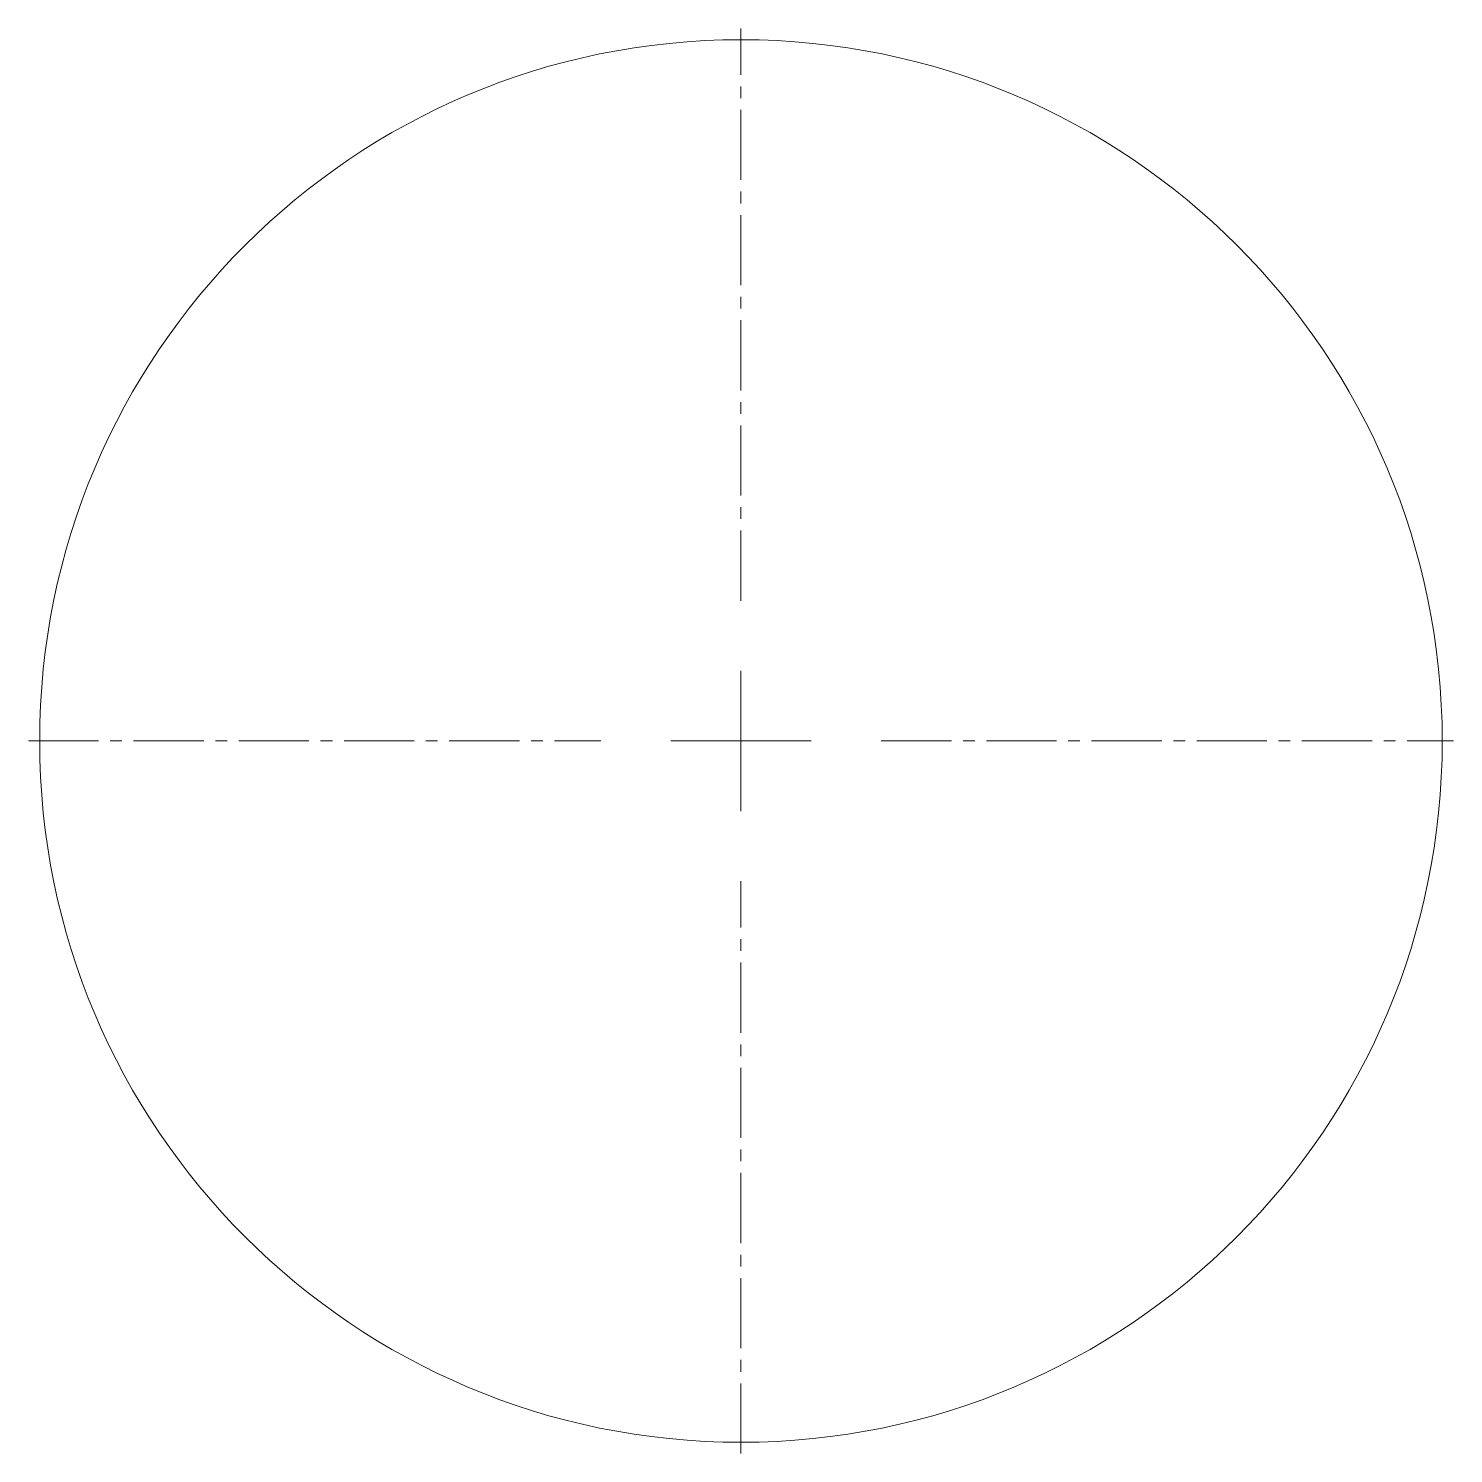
# Model space of a CAD drawing. Header units: inches. Extents: x 250.1 to 265.4, y -483 to -467.8.
import ezdxf

# ---------------------------------------------------------------- set-up
doc = ezdxf.new("R2010")
doc.units = ezdxf.units.IN
doc.header["$MEASUREMENT"] = 0
doc.linetypes.add('CENTER2', pattern=[1.125, 0.75, -0.125, 0.125, -0.125])
doc.layers.add('E301-Electrical-attic', color=7, linetype='Continuous', lineweight=9, true_color=0xffa912)

msp = doc.modelspace()

# ---------------------------------------------------------------- linework, layer by layer
at = {"layer": 'E301-Electrical-attic', "linetype": 'CENTER2'}
for p, q in [((257.744, -473.926), (257.744, -467.806)), ((250.124, -475.426), (256.244, -475.426)), ((259.244, -475.426), (265.364, -475.426)), ((257.744, -483.046), (257.744, -476.926))]:
    msp.add_line(p, q, dxfattribs=at)
at = {"layer": 'E301-Electrical-attic', "linetype": 'Continuous'}
for p, q in [((257.744, -476.176), (257.744, -474.676)), ((256.994, -475.426), (258.494, -475.426))]:
    msp.add_line(p, q, dxfattribs=at)
at = {"layer": 'E301-Electrical-attic'}
msp.add_circle((257.744, -475.426), 7.5, dxfattribs=at)

doc.saveas('drawing.dxf')
